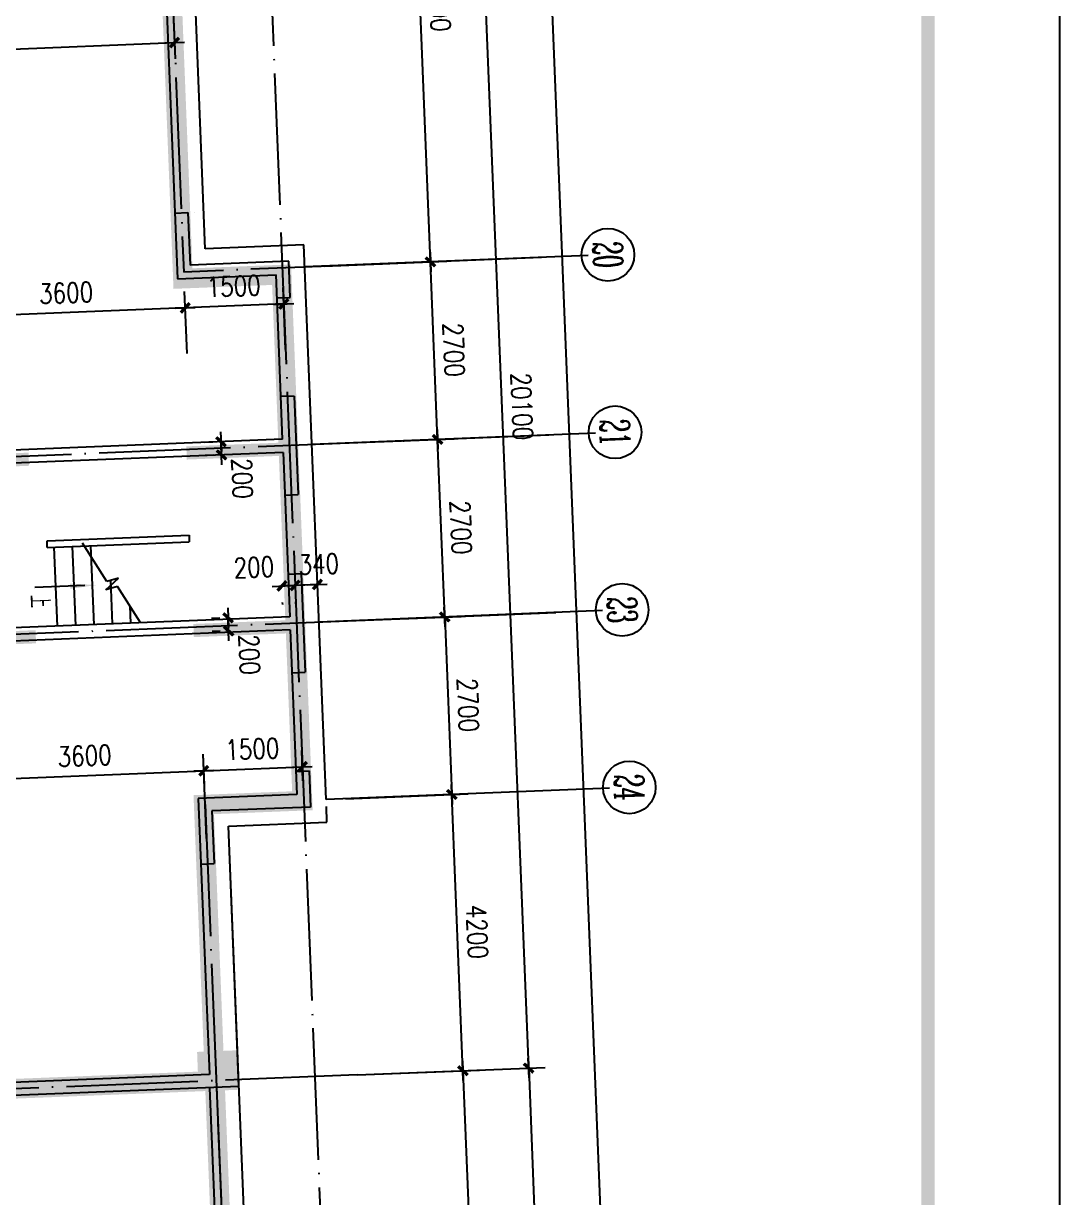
# Model space of a CAD drawing. Extents: x 634182 to 802382, y -1101880 to -864080.
# Drawn here: x 786635 to 802382, y -956244 to -938404 of the extents above; entities that cross this region are included whole.
import ezdxf
from ezdxf.enums import TextEntityAlignment as Align

# ---------------------------------------------------------------- set-up
doc = ezdxf.new("R2010")
doc.units = 0
doc.header["$LTSCALE"] = 1000
doc.header["$MEASUREMENT"] = 0
doc.linetypes.add('DOTE', pattern=[2.42, 2, -0.2, 0.02, -0.2])
doc.layers.get('0').update_dxf_attribs({"linetype": 'CONTINUOUS'})
doc.layers.get('DEFPOINTS').update_dxf_attribs({"linetype": 'CONTINUOUS'})
for name, color, linetype in [('AXIS', 3, 'CONTINUOUS'), ('AXIS_TEXT', 7, 'CONTINUOUS'), ('DOTE', 1, 'DOTE'), ('PUB_DIM', 3, 'CONTINUOUS'), ('PUB_TEXT', 7, 'CONTINUOUS'), ('STAIR', 2, 'CONTINUOUS'), ('WALL', 191, 'CONTINUOUS'), ('WINDOW', 2, 'CONTINUOUS'), ('剪力墙', 131, 'CONTINUOUS')]:
    doc.layers.add(name, color=color, linetype=linetype)
doc.styles.add('COMPLEX', font='COMPLEX')
doc.styles.add('DIM_FONT', font='simplex.shx', dxfattribs={"width": 0.8})
doc.styles.add('Z', font='romans', dxfattribs={"width": 0.8, "bigfont": 'z'})
doc.dimstyles.new('DIMN', dxfattribs={"dimtxt": 300, "dimasz": 1, "dimexe": 250, "dimexo": 300, "dimgap": 150, "dimtad": 1, "dimdec": 0, "dimzin": 0, "dimdsep": 46, "dimtxsty": 'DIM_FONT', "dimblk": '_DIMX', "dimblk1": '_DIMX', "dimblk2": '_DIMX', "dimcen": 2.5, "dimclrt": 7, "dimadec": 0, "dimazin": 0, "dimtfac": 1, "dimtdec": 0, "dimtix": 1, "dimtmove": 2, "dimatfit": 3, "dimldrblk": '_DIMX', "dimfxl": 0, "dimtolj": 1, "dimtzin": 0, "dimarcsym": 0})

# ---------------------------------------------------------------- blocks, each defined once
blk = doc.blocks.new('_ARROW')
blk.add_solid([(0, 0), (-1, 0.1), (-1, -0.1)])
blk = doc.blocks.new('_DIMX')
blk.add_line((-150, 0), (150, 0))
at = {"const_width": 50}
blk.add_lwpolyline([(-70, -70), (70, 70)], dxfattribs=at)
blk = doc.blocks.new('*D240')
at = {"color": 0, "linetype": 'ByBlock'}
for p, q in [((789121, -943419), (789083, -942476)), ((790620, -943359), (790582, -942416)), ((790591, -942666), (789094, -942726))]:
    blk.add_line(p, q, dxfattribs=at)
at = {"layer": 'DEFPOINTS', "color": 0, "linetype": 'ByBlock'}
for p in [(789093, -942726), (789133, -943718), (790632, -943658)]:
    blk.add_point(p, dxfattribs=at)
at = {"color": 0, "linetype": 'ByBlock'}
for p, rotation in [((789093, -942726), 182.3), ((790592, -942666), 2.30000000000004)]:
    blk.add_blockref('_DIMX', p, dxfattribs=dict(at, rotation=rotation))
at = {"color": 7, "linetype": 'ByBlock', "insert": (789830, -942396), "char_height": 300, "attachment_point": 5, "rotation": 2.3, "style": 'DIM_FONT'}
blk.add_mtext('\\A1;1500', dxfattribs=at)
blk = doc.blocks.new('*D241')
at = {"color": 0, "linetype": 'ByBlock'}
for p, q in [((789121, -943419), (789083, -942476)), ((785514, -943325), (785486, -942621)), ((789092, -942726), (785497, -942870))]:
    blk.add_line(p, q, dxfattribs=at)
at = {"layer": 'DEFPOINTS', "color": 0, "linetype": 'ByBlock'}
for p in [(785496, -942870), (785526, -943624), (789133, -943718)]:
    blk.add_point(p, dxfattribs=at)
at = {"color": 0, "linetype": 'ByBlock'}
for p, rotation in [((789093, -942726), 2.30000000000004), ((785496, -942870), 182.3)]:
    blk.add_blockref('_DIMX', p, dxfattribs=dict(at, rotation=rotation))
at = {"color": 7, "linetype": 'ByBlock', "insert": (787283, -942498), "char_height": 300, "attachment_point": 5, "rotation": 2.3, "style": 'DIM_FONT'}
blk.add_mtext('\\A1;3600', dxfattribs=at)
blk = doc.blocks.new('*D381')
at = {"color": 0, "linetype": 'ByBlock'}
for p, q in [((790563, -946951), (790562, -946951)), ((790763, -946943), (790564, -946951)), ((790763, -946943), (790564, -946951)), ((790764, -946943), (790765, -946943)), ((790575, -947233), (790574, -947201)), ((790775, -947225), (790773, -947193))]:
    blk.add_line(p, q, dxfattribs=at)
at = {"layer": 'DEFPOINTS', "color": 0, "linetype": 'ByBlock'}
for p in [(790563, -946933), (790763, -946925), (790564, -946951)]:
    blk.add_point(p, dxfattribs=at)
at = {"color": 0, "linetype": 'ByBlock'}
for p, rotation in [((790564, -946951), 2.30000000000001), ((790763, -946943), 182.3)]:
    blk.add_blockref('_DIMX', p, dxfattribs=dict(at, rotation=rotation))
at = {"color": 7, "linetype": 'ByBlock', "insert": (790137, -946668), "char_height": 300, "attachment_point": 5, "rotation": 2.3, "style": 'DIM_FONT'}
blk.add_mtext('\\A1;200', dxfattribs=at)
blk = doc.blocks.new('*D382')
at = {"color": 0, "linetype": 'ByBlock'}
for p, q in [((791102, -946929), (790764, -946943)), ((790775, -947225), (790773, -947193)), ((791114, -947211), (791113, -947179))]:
    blk.add_line(p, q, dxfattribs=at)
at = {"layer": 'DEFPOINTS', "color": 0, "linetype": 'ByBlock'}
for p in [(790763, -946925), (791102, -946911), (790763, -946943)]:
    blk.add_point(p, dxfattribs=at)
at = {"color": 0, "linetype": 'ByBlock'}
for p, rotation in [((790763, -946943), 182.3), ((791103, -946929), 2.30000000000004)]:
    blk.add_blockref('_DIMX', p, dxfattribs=dict(at, rotation=rotation))
at = {"color": 7, "linetype": 'ByBlock', "insert": (791123, -946620), "char_height": 300, "attachment_point": 5, "rotation": 2.3, "style": 'DIM_FONT'}
blk.add_mtext('\\A1;340', dxfattribs=at)
blk = doc.blocks.new('*D444')
at = {"color": 0, "linetype": 'ByBlock'}
for p, q in [((789512, -944765), (789388, -944770)), ((789638, -944759), (789638, -944758)), ((789646, -944960), (789638, -944760)), ((789646, -944960), (789638, -944760)), ((789520, -944965), (789396, -944970)), ((789646, -944961), (789646, -944962))]:
    blk.add_line(p, q, dxfattribs=at)
at = {"layer": 'DEFPOINTS', "color": 0, "linetype": 'ByBlock'}
for p in [(789638, -944760), (789811, -944753), (789819, -944953)]:
    blk.add_point(p, dxfattribs=at)
at = {"color": 0, "linetype": 'ByBlock'}
for p, rotation in [((789638, -944760), 272.3000000000001), ((789646, -944960), 92.3000000000001)]:
    blk.add_blockref('_DIMX', p, dxfattribs=dict(at, rotation=rotation))
at = {"color": 7, "linetype": 'ByBlock', "insert": (789960, -945318), "char_height": 300, "attachment_point": 5, "rotation": 272.3, "style": 'DIM_FONT'}
blk.add_mtext('\\A1;200', dxfattribs=at)
blk = doc.blocks.new('*D445')
at = {"color": 0, "linetype": 'ByBlock'}
for p, q in [((789619, -947440), (789495, -947445)), ((789745, -947434), (789745, -947433)), ((789753, -947635), (789745, -947435)), ((789753, -947635), (789745, -947435)), ((789627, -947640), (789503, -947645)), ((789753, -947636), (789753, -947637))]:
    blk.add_line(p, q, dxfattribs=at)
at = {"layer": 'DEFPOINTS', "color": 0, "linetype": 'ByBlock'}
for p in [(789745, -947435), (789919, -947428), (789927, -947628)]:
    blk.add_point(p, dxfattribs=at)
at = {"color": 0, "linetype": 'ByBlock'}
for p, rotation in [((789745, -947435), 272.3000000000001), ((789753, -947635), 92.3000000000001)]:
    blk.add_blockref('_DIMX', p, dxfattribs=dict(at, rotation=rotation))
at = {"color": 7, "linetype": 'ByBlock', "insert": (790068, -947993), "char_height": 300, "attachment_point": 5, "rotation": 272.3, "style": 'DIM_FONT'}
blk.add_mtext('\\A1;200', dxfattribs=at)
blk = doc.blocks.new('*D1625')
at = {"color": 0, "linetype": 'ByBlock'}
for p, q in [((790898, -934298), (793757, -934183)), ((794314, -954276), (793507, -934194)), ((791705, -954382), (794563, -954267))]:
    blk.add_line(p, q, dxfattribs=at)
at = {"layer": 'DEFPOINTS', "color": 0, "linetype": 'ByBlock'}
for p in [(793507, -934193, 285), (790598, -934310, 285), (791405, -954394, 285)]:
    blk.add_point(p, dxfattribs=at)
at = {"color": 0, "linetype": 'ByBlock'}
for p, rotation in [((793507, -934193), 92.30000000000022), ((794314, -954277), 272.3000000000002)]:
    blk.add_blockref('_DIMX', p, dxfattribs=dict(at, rotation=rotation))
at = {"color": 7, "linetype": 'ByBlock', "insert": (794210, -944223), "char_height": 300, "attachment_point": 5, "rotation": 272.3, "style": 'DIM_FONT'}
blk.add_mtext('\\A1;20100', dxfattribs=at)
blk = doc.blocks.new('*D1626')
at = {"color": 0, "linetype": 'ByBlock'}
for p, q in [((790898, -934298), (792758, -934223)), ((792821, -942026), (792508, -934234)), ((791211, -942092), (793071, -942017))]:
    blk.add_line(p, q, dxfattribs=at)
at = {"layer": 'DEFPOINTS', "color": 0, "linetype": 'ByBlock'}
for p in [(792508, -934233, 285), (790598, -934310, 285), (790911, -942104, 285)]:
    blk.add_point(p, dxfattribs=at)
at = {"color": 0, "linetype": 'ByBlock'}
for p, rotation in [((792508, -934233), 92.3000000000001), ((792821, -942027), 272.3000000000001)]:
    blk.add_blockref('_DIMX', p, dxfattribs=dict(at, rotation=rotation))
at = {"color": 7, "linetype": 'ByBlock', "insert": (792964, -938118), "char_height": 300, "attachment_point": 5, "rotation": 272.3, "style": 'DIM_FONT'}
blk.add_mtext('\\A1;7800', dxfattribs=at)
blk = doc.blocks.new('*D1627')
at = {"color": 0, "linetype": 'ByBlock'}
for p, q in [((791319, -944789), (793179, -944715)), ((793037, -947422), (792929, -944726)), ((791428, -947487), (793287, -947413))]:
    blk.add_line(p, q, dxfattribs=at)
at = {"layer": 'DEFPOINTS', "color": 0, "linetype": 'ByBlock'}
for p in [(792929, -944725, 285), (791020, -944801, 285), (791128, -947499, 285)]:
    blk.add_point(p, dxfattribs=at)
at = {"color": 0, "linetype": 'ByBlock'}
for p, rotation in [((792929, -944725), 92.3000000000001), ((793037, -947423), 272.3000000000001)]:
    blk.add_blockref('_DIMX', p, dxfattribs=dict(at, rotation=rotation))
at = {"color": 7, "linetype": 'ByBlock', "insert": (793283, -946062), "char_height": 300, "attachment_point": 5, "rotation": 272.3, "style": 'DIM_FONT'}
blk.add_mtext('\\A1;2700', dxfattribs=at)
blk = doc.blocks.new('*D1628')
at = {"color": 0, "linetype": 'ByBlock'}
for p, q in [((791211, -942092), (793071, -942017)), ((792929, -944724), (792821, -942028)), ((791319, -944789), (793179, -944715))]:
    blk.add_line(p, q, dxfattribs=at)
at = {"layer": 'DEFPOINTS', "color": 0, "linetype": 'ByBlock'}
for p in [(790911, -942104, 285), (792821, -942027, 285), (791020, -944801, 285)]:
    blk.add_point(p, dxfattribs=at)
at = {"color": 0, "linetype": 'ByBlock'}
for p, rotation in [((792821, -942027), 92.3000000000001), ((792929, -944725), 272.3000000000001)]:
    blk.add_blockref('_DIMX', p, dxfattribs=dict(at, rotation=rotation))
at = {"color": 7, "linetype": 'ByBlock', "insert": (793175, -943364), "char_height": 300, "attachment_point": 5, "rotation": 272.3, "style": 'DIM_FONT'}
blk.add_mtext('\\A1;2700', dxfattribs=at)
blk = doc.blocks.new('*D1630')
at = {"color": 0, "linetype": 'ByBlock'}
for p, q in [((791536, -950185), (793396, -950110)), ((793314, -954316), (793146, -950121)), ((791705, -954382), (793564, -954307))]:
    blk.add_line(p, q, dxfattribs=at)
at = {"layer": 'DEFPOINTS', "color": 0, "linetype": 'ByBlock'}
for p in [(793146, -950120, 285), (791236, -950197, 285), (791405, -954394, 285)]:
    blk.add_point(p, dxfattribs=at)
at = {"color": 0, "linetype": 'ByBlock'}
for p, rotation in [((793146, -950120), 92.3000000000001), ((793314, -954317), 272.3000000000001)]:
    blk.add_blockref('_DIMX', p, dxfattribs=dict(at, rotation=rotation))
at = {"color": 7, "linetype": 'ByBlock', "insert": (793530, -952207), "char_height": 300, "attachment_point": 5, "rotation": 272.3, "style": 'DIM_FONT'}
blk.add_mtext('\\A1;4200', dxfattribs=at)
blk = doc.blocks.new('_AXISO')
blk.add_circle((0, 0), 0.5)
at = {"layer": 'AXIS_TEXT', "style": 'COMPLEX', "width": 1.041667}
blk.add_attdef('A', text='', height=0.56, dxfattribs=at).set_placement((-0.25, -0.28), (0.25, -0.28), align=Align.FIT)

msp = doc.modelspace()

# ---------------------------------------------------------------- hatches: boundary and pattern name
at = {"layer": '剪力墙'}
h = msp.add_hatch(color=256, dxfattribs=at)
h.paths.add_polyline_path([(789889.391, -954407.194), (789873.58, -954007.506), (789573.814, -954019.365), (789589.626, -954419.052)])
h.paths.add_polyline_path([(789893.344, -954507.116), (789889.393, -954407.237), (789589.627, -954419.096), (789593.579, -954518.974)])
h.paths.add_polyline_path([(789897.297, -954607.037), (789893.347, -954507.178), (789293.823, -954530.895), (789297.774, -954630.754)])
h.paths.add_polyline_path([(789593.579, -954518.974), (789589.627, -954419.096), (789289.87, -954430.954), (789293.821, -954530.833)])
h.paths.add_polyline_path([(789589.626, -954419.052), (789573.814, -954019.365), (789373.965, -954027.271), (789389.776, -954426.958)])
h.paths.add_polyline_path([(789389.776, -954426.958), (789373.965, -954027.271), (789274.056, -954031.223), (789289.868, -954430.911)])

# ---------------------------------------------------------------- linework, layer by layer
msp.add_line((789568.839, -954570.86), (789801.603, -960366.165))
at = {"ltscale": 1500}
msp.add_lwpolyline([(634181.846, -864080.129), (802381.846, -864080.129), (802381.846, -1101880.129), (634181.846, -1101880.129)], close=True, dxfattribs=at)
at = {"ltscale": 1500, "const_width": 200}
msp.add_lwpolyline([(636181.846, -869080.129), (636181.846, -1099880.129), (800381.846, -1099880.129), (800381.846, -869080.129)], close=True, dxfattribs=at)
at = {"layer": 'AXIS'}
for p, q in [((795218.833, -941930.568), (790911.169, -942103.582)), ((795327.189, -944628.393), (791019.525, -944801.406)), ((795435.544, -947326.218), (791127.881, -947499.231)), ((795543.9, -950024.043), (791236.237, -950197.056))]:
    msp.add_line(p, q, dxfattribs=at)
at = {"layer": 'DOTE'}
for p, q in [((788758.177, -934387.122), (789071.205, -942180.838)), ((790256.968, -934326.924), (791184.013, -957408.315)), ((794509.547, -941962.412), (789071.205, -942180.838)), ((794617.903, -944660.237), (782185.2, -945159.586)), ((794726.259, -947358.062), (773700.484, -948202.544)), ((789396.272, -950274.313), (789685.221, -957468.513)), ((791704.549, -954381.644), (775476.185, -955036.799))]:
    msp.add_line(p, q, dxfattribs=at)
at = {"layer": 'PUB_DIM'}
msp.add_lwpolyline([(787567.504, -946945.023), (786809.966, -946975.448)], dxfattribs=at)
at = {"layer": 'STAIR'}
for p, q in [((789234.925, -941273.533), (789234.925, -941273.537)), ((787899.888, -946884.67), (787531.403, -946301.785)), ((787885.702, -947011.944), (788078.753, -946830.75)), ((788078.753, -946830.75), (787899.888, -946884.67)), ((788064.567, -946958.024), (787885.702, -947011.944)), ((788407.537, -947500.549), (788064.567, -946958.024))]:
    msp.add_line(p, q, dxfattribs=at)
at = {"layer": 'WALL'}
for p, q in [((789397.286, -941827.463), (789093.888, -934273.521)), ((788662.271, -934491.055), (788975.299, -942284.771)), ((788935.153, -941285.573), (789135.005, -941277.546)), ((788935.167, -941285.577), (788935.167, -941285.572)), ((789135.005, -941277.546), (789167.111, -942076.901)), ((790896.346, -941767.255), (789397.286, -941827.463)), ((791234.364, -950197.131), (790896.346, -941767.255)), ((790665.902, -942016.704), (789167.111, -942076.901)), ((790687.975, -942566.265), (790665.902, -942016.704)), ((788975.299, -942284.771), (790474.09, -942224.573)), ((790574.42, -944722.559), (790474.09, -942224.573)), ((790488.136, -942574.291), (790687.975, -942566.265)), ((790748.173, -944065.056), (790548.334, -944073.083)), ((790748.173, -944065.056), (790808.37, -945563.844)), ((790574.42, -944722.559), (785478.528, -944927.231)), ((790582.446, -944922.398), (785686.393, -945119.044)), ((790582.446, -944922.398), (790682.775, -947420.384)), ((790608.531, -945571.871), (790808.37, -945563.844)), ((786992.997, -946267.533), (789151.257, -946180.848)), ((789151.257, -946180.848), (789155.27, -946280.768)), ((786997.01, -946367.452), (786992.997, -946267.533)), ((786997.01, -946367.452), (789155.27, -946280.768)), ((790656.69, -946770.904), (790856.533, -946762.877)), ((790856.533, -946762.877), (790916.731, -948261.676)), ((790682.775, -947420.384), (785586.884, -947625.056)), ((790690.802, -947620.223), (785594.91, -947824.895)), ((790690.802, -947620.223), (790791.131, -950118.209)), ((790716.888, -948269.703), (790916.731, -948261.676)), ((790777.085, -949768.494), (790976.924, -949760.468)), ((790976.924, -949760.468), (790998.997, -950310.021)), ((790791.131, -950118.209), (789292.34, -950178.407)), ((789292.34, -950178.407), (789460.894, -954375.034)), ((790998.997, -950310.021), (789500.205, -950370.219)), ((791248.093, -950540.21), (791238.478, -950300.403)), ((789500.205, -950370.219), (789532.31, -951169.575)), ((789749.643, -950600.394), (791248.093, -950540.21)), ((789908.566, -954557.215), (789749.643, -950600.394)), ((790300.251, -964309.341), (789749.643, -950600.394)), ((789332.471, -951177.597), (789532.31, -951169.57)), ((789332.471, -951177.601), (789532.31, -951169.575)), ((789460.894, -954375.034), (782466.546, -954655.956)), ((789908.566, -954557.215), (776879.071, -955080.533)), ((789701.684, -960370.179), (789468.92, -954574.873))]:
    msp.add_line(p, q, dxfattribs=at)
at = {"layer": 'WINDOW'}
for p, q in [((787096.93, -946363.439), (787145.088, -947562.472)), ((787376.704, -946352.202), (787424.862, -947551.235)), ((787656.478, -946340.965), (787704.637, -947539.998)), ((787957.84, -946867.2), (787984.411, -947528.762)), ((788253.732, -947257.253), (788264.185, -947517.525))]:
    msp.add_line(p, q, dxfattribs=at)
at = {"layer": '剪力墙'}
for points, const_width in [([(781115.741, -905916.106), (780999.131, -902968.412), (788992.873, -902652.182), (789522.558, -916041.712), (788023.74, -916101.093), (788288.579, -922795.765), (789787.407, -922736.472), (790115.496, -931029.988), (788616.677, -931089.361), (789059.397, -942280.57), (790558.212, -942221.233), (790874.442, -950214.979), (789375.615, -950274.273), (789778.449, -960367.095)], 300), ([(790662.963, -944869.161), (789114.182, -944930.474)], 200), ([(786716.058, -945025.343), (785516.988, -945072.734)], 200), ([(790769.693, -947567.094), (789220.908, -947628.32)], 200), ([(786822.786, -947723.233), (785623.716, -947770.624)], 200)]:
    msp.add_lwpolyline(points, dxfattribs=dict(at, const_width=const_width))
msp.add_lwpolyline([(789491.677, -954473.021, 300, 300, 0), (777001.452, -954967.13, 300, 300, 0)], format="xyseb", dxfattribs=at)

# ---------------------------------------------------------------- block references
at = {"layer": 'AXIS'}
ref = msp.add_blockref('_AXISO', (795518.6, -941918.564), dxfattribs=dict(at, xscale=800, yscale=800, zscale=800, rotation=272.3000000000001))
ref.add_attrib('A', '20', dxfattribs={"layer": 'AXIS_TEXT', "height": 448, "rotation": 272.3, "style": 'COMPLEX', "width": 0.551471}).set_placement((795286.754, -941727.715), (795302.807, -942127.393), align=Align.FIT)
ref = msp.add_blockref('_AXISO', (795626.956, -944616.389), dxfattribs=dict(at, xscale=800, yscale=800, zscale=800, rotation=272.3000000000001))
ref.add_attrib('A', '21', dxfattribs={"layer": 'AXIS_TEXT', "height": 448, "rotation": 272.3, "style": 'COMPLEX', "width": 0.646552}).set_placement((795395.11, -944425.54), (795411.163, -944825.218), align=Align.FIT)
ref = msp.add_blockref('_AXISO', (795735.312, -947314.214), dxfattribs=dict(at, xscale=800, yscale=800, zscale=800, rotation=272.3000000000001))
ref.add_attrib('A', '23', dxfattribs={"layer": 'AXIS_TEXT', "height": 448, "rotation": 272.3, "style": 'COMPLEX', "width": 0.551471}).set_placement((795503.466, -947123.365), (795519.519, -947523.043), align=Align.FIT)
ref = msp.add_blockref('_AXISO', (795843.668, -950012.039), dxfattribs=dict(at, xscale=800, yscale=800, zscale=800, rotation=272.3000000000001))
ref.add_attrib('A', '24', dxfattribs={"layer": 'AXIS_TEXT', "height": 448, "rotation": 272.3, "style": 'COMPLEX', "width": 0.520833}).set_placement((795611.822, -949821.19), (795627.875, -950220.867), align=Align.FIT)
at = {"layer": 'PUB_DIM', "xscale": 400, "yscale": 400, "zscale": 400, "rotation": 2.30000000000001}
msp.add_blockref('_ARROW', (787745.176, -946937.887), dxfattribs=at)

# ---------------------------------------------------------------- texts
at = {"layer": 'PUB_TEXT', "style": 'Z', "width": 0.7}
msp.add_text('上', height=300, rotation=272.3, dxfattribs=at).set_placement((786884.447, -947281.636), align=Align.MIDDLE_RIGHT)

# ---------------------------------------------------------------- dimensions: what is measured, and where the dimension line sits
at = {"layer": 'AXIS'}
dim = msp.add_aligned_dim(p1=(791404.791, -954393.684, 284.642), p2=(790598.141, -934309.865, 284.642), distance=-2911.137, dimstyle='DIMN', dxfattribs=at)
dim.commit()
dim.dimension.update_dxf_attribs({"geometry": '*D1625', "text_midpoint": (794210.016, -944222.906)})
for base, p1, p2, angle, picture, middle in [((792507.738, -934233.168, 284.642), (790911.169, -942103.582, 284.642), (790598.141, -934309.865, 284.642), 272.3, '*D1626', (792964.01, -938117.987)), ((792820.766, -942026.884, 284.642), (791019.525, -944801.406, 284.642), (790911.169, -942103.582, 284.642), 272.3, '*D1628', (793174.702, -943363.757)), ((785495.996, -942870.355), (789132.962, -943718.462), (785526.276, -943624.261), 2.3, '*D241', (787282.506, -942498.359)), ((789093.096, -942725.88), (790631.754, -943658.265), (789132.962, -943718.462), 2.3, '*D240', (789830.452, -942396.023)), ((792929.122, -944724.709, 284.642), (791127.881, -947499.231, 284.642), (791019.525, -944801.406, 284.642), 272.3, '*D1627', (793283.058, -946061.582)), ((793145.834, -950120.359, 284.642), (791404.791, -954393.684, 284.642), (791236.237, -950197.056, 284.642), 272.3, '*D1630', (793529.869, -952206.633))]:
    dim = msp.add_linear_dim(base=base, p1=p1, p2=p2, angle=angle, dimstyle='DIMN', dxfattribs=at)
    dim.commit()
    dim.dimension.update_dxf_attribs({"geometry": picture, "text_midpoint": middle})
for base, p1, p2, angle in [((788931.142, -938693.582), (781672.333, -937373.896), (788863.985, -937021.525, -409.083), 2.3), ((793145.834, -950120.359, 284.642), (791127.881, -947499.231, 284.642), (791236.237, -950197.056, 284.642), 272.3), ((790874.375, -949699.009), (789396.272, -950274.313), (790895.064, -950214.115), 2.3), ((789375.583, -949759.206), (785831.772, -951230.448), (789428.872, -951085.974), 2.3), ((793555.177, -960312.131, 284.642), (791404.791, -954393.684, 284.642), (791645.58, -960388.828, 284.642), 272.3)]:
    msp.add_linear_dim(base=base, p1=p1, p2=p2, angle=angle, dimstyle='DIMN', dxfattribs=at).render()
for base, p1, p2, angle, picture, middle in [((789637.668, -944760.183), (789819.489, -944953.042), (789811.463, -944753.203), 272.3, '*D444', (789960.295, -945317.513)), ((790563.601, -946950.899), (790762.722, -946925.01), (790562.883, -946933.036), 2.3, '*D381', (790136.972, -946667.792)), ((790763.44, -946942.873), (791102.448, -946911.365), (790762.722, -946925.01), 2.3, '*D382', (791122.743, -946620.152)), ((789745.107, -947435.185), (789926.928, -947628.044), (789918.902, -947428.205), 272.3, '*D445', (790067.734, -947992.515))]:
    dim = msp.add_linear_dim(base=base, p1=p1, p2=p2, angle=angle, dimstyle='DIMN', dxfattribs=at)
    dim.commit()
    dim.dimension.update_dxf_attribs({"geometry": picture, "text_midpoint": middle, "dimtype": 128})
msp.add_aligned_dim(p1=(791404.791, -954393.684, 284.642), p2=(791645.58, -960388.828, 284.642), distance=2911.137, dimstyle='DIMN', dxfattribs=at).render()
at = {"layer": 'PUB_DIM'}
msp.add_linear_dim(base=(797636.405, -1012090.024), p1=(789278.888, -902537.258, 284.642), p2=(793528.144, -1012255.028, 284.642), angle=272.3, dimstyle='DIMN', dxfattribs=at).render()

doc.saveas('drawing.dxf')
